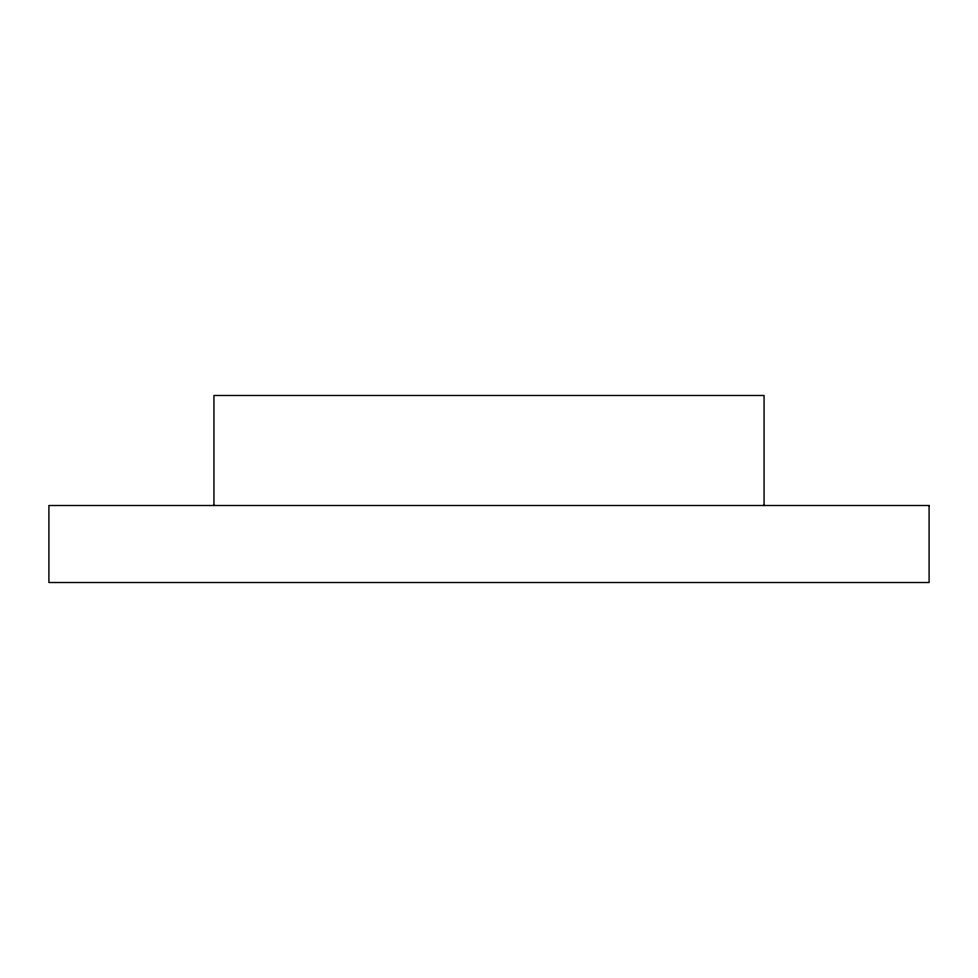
<?xml version="1.0" encoding="UTF-8"?>
<svg xmlns="http://www.w3.org/2000/svg" width="978" height="978" viewBox="0 0 978 978"><rect width="100%" height="100%" fill="white"/><g stroke="black" fill="none" stroke-linecap="round" stroke-linejoin="round"><path stroke-width="1.47" d="M764.062 505.504L764.062 395.479L213.938 395.479L213.938 505.504M929.1 505.504L48.9 505.504L48.9 582.521L929.1 582.521L929.1 505.504"/></g></svg>
